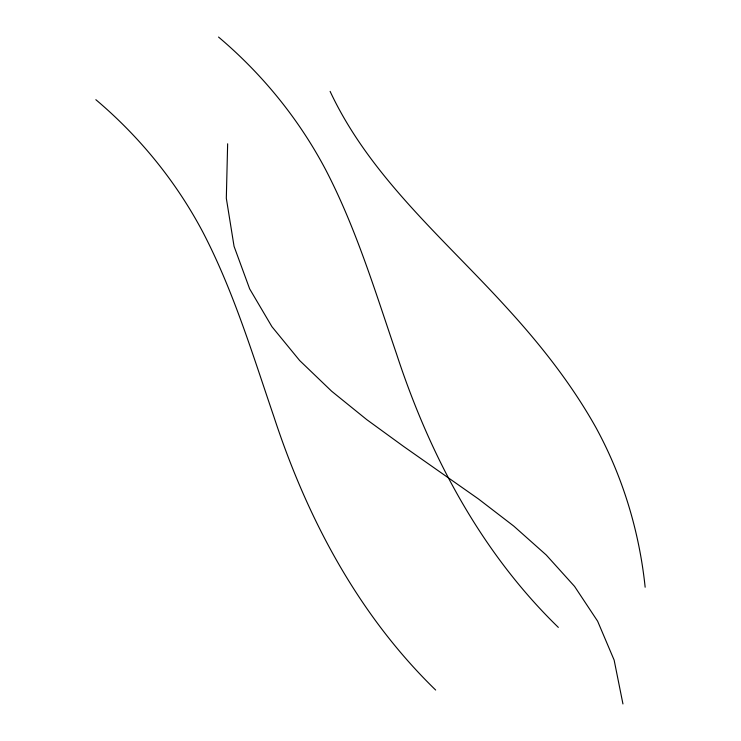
<?xml version="1.0" encoding="UTF-8"?>
<svg xmlns="http://www.w3.org/2000/svg" width="741" height="741" viewBox="0 0 741 741"><rect width="100%" height="100%" fill="white"/><g stroke="black" fill="none" stroke-linecap="round" stroke-linejoin="round"><path stroke-width="1.11" d="M227.644 143.791L226.32 198.255L234.063 246.355L249.661 288.888L271.928 326.679L299.66 360.524L331.662 391.239L366.739 419.619L403.688 446.499L478.408 498.925L513.782 526.11L546.247 555L574.59 586.427L597.626 621.19L614.141 660.092L622.949 703.95M218.53 37.05C262.305 74.026 298.938 119.097 325.707 169.791C356.115 228.339 375.289 291.713 396.528 353.92C429.836 455.641 481.002 552.184 558.343 627.395M95.848 99.692C139.623 136.677 176.256 181.74 203.025 232.433C233.434 290.991 252.607 354.355 273.846 416.572C307.154 518.292 358.32 614.826 435.662 690.038M330.106 91.375C370.111 176.83 443.822 238.565 506.14 307.098C540.096 344.139 571.478 383.792 596.042 427.761C622.885 477.009 639.307 531.464 645.152 587.215"/></g></svg>
